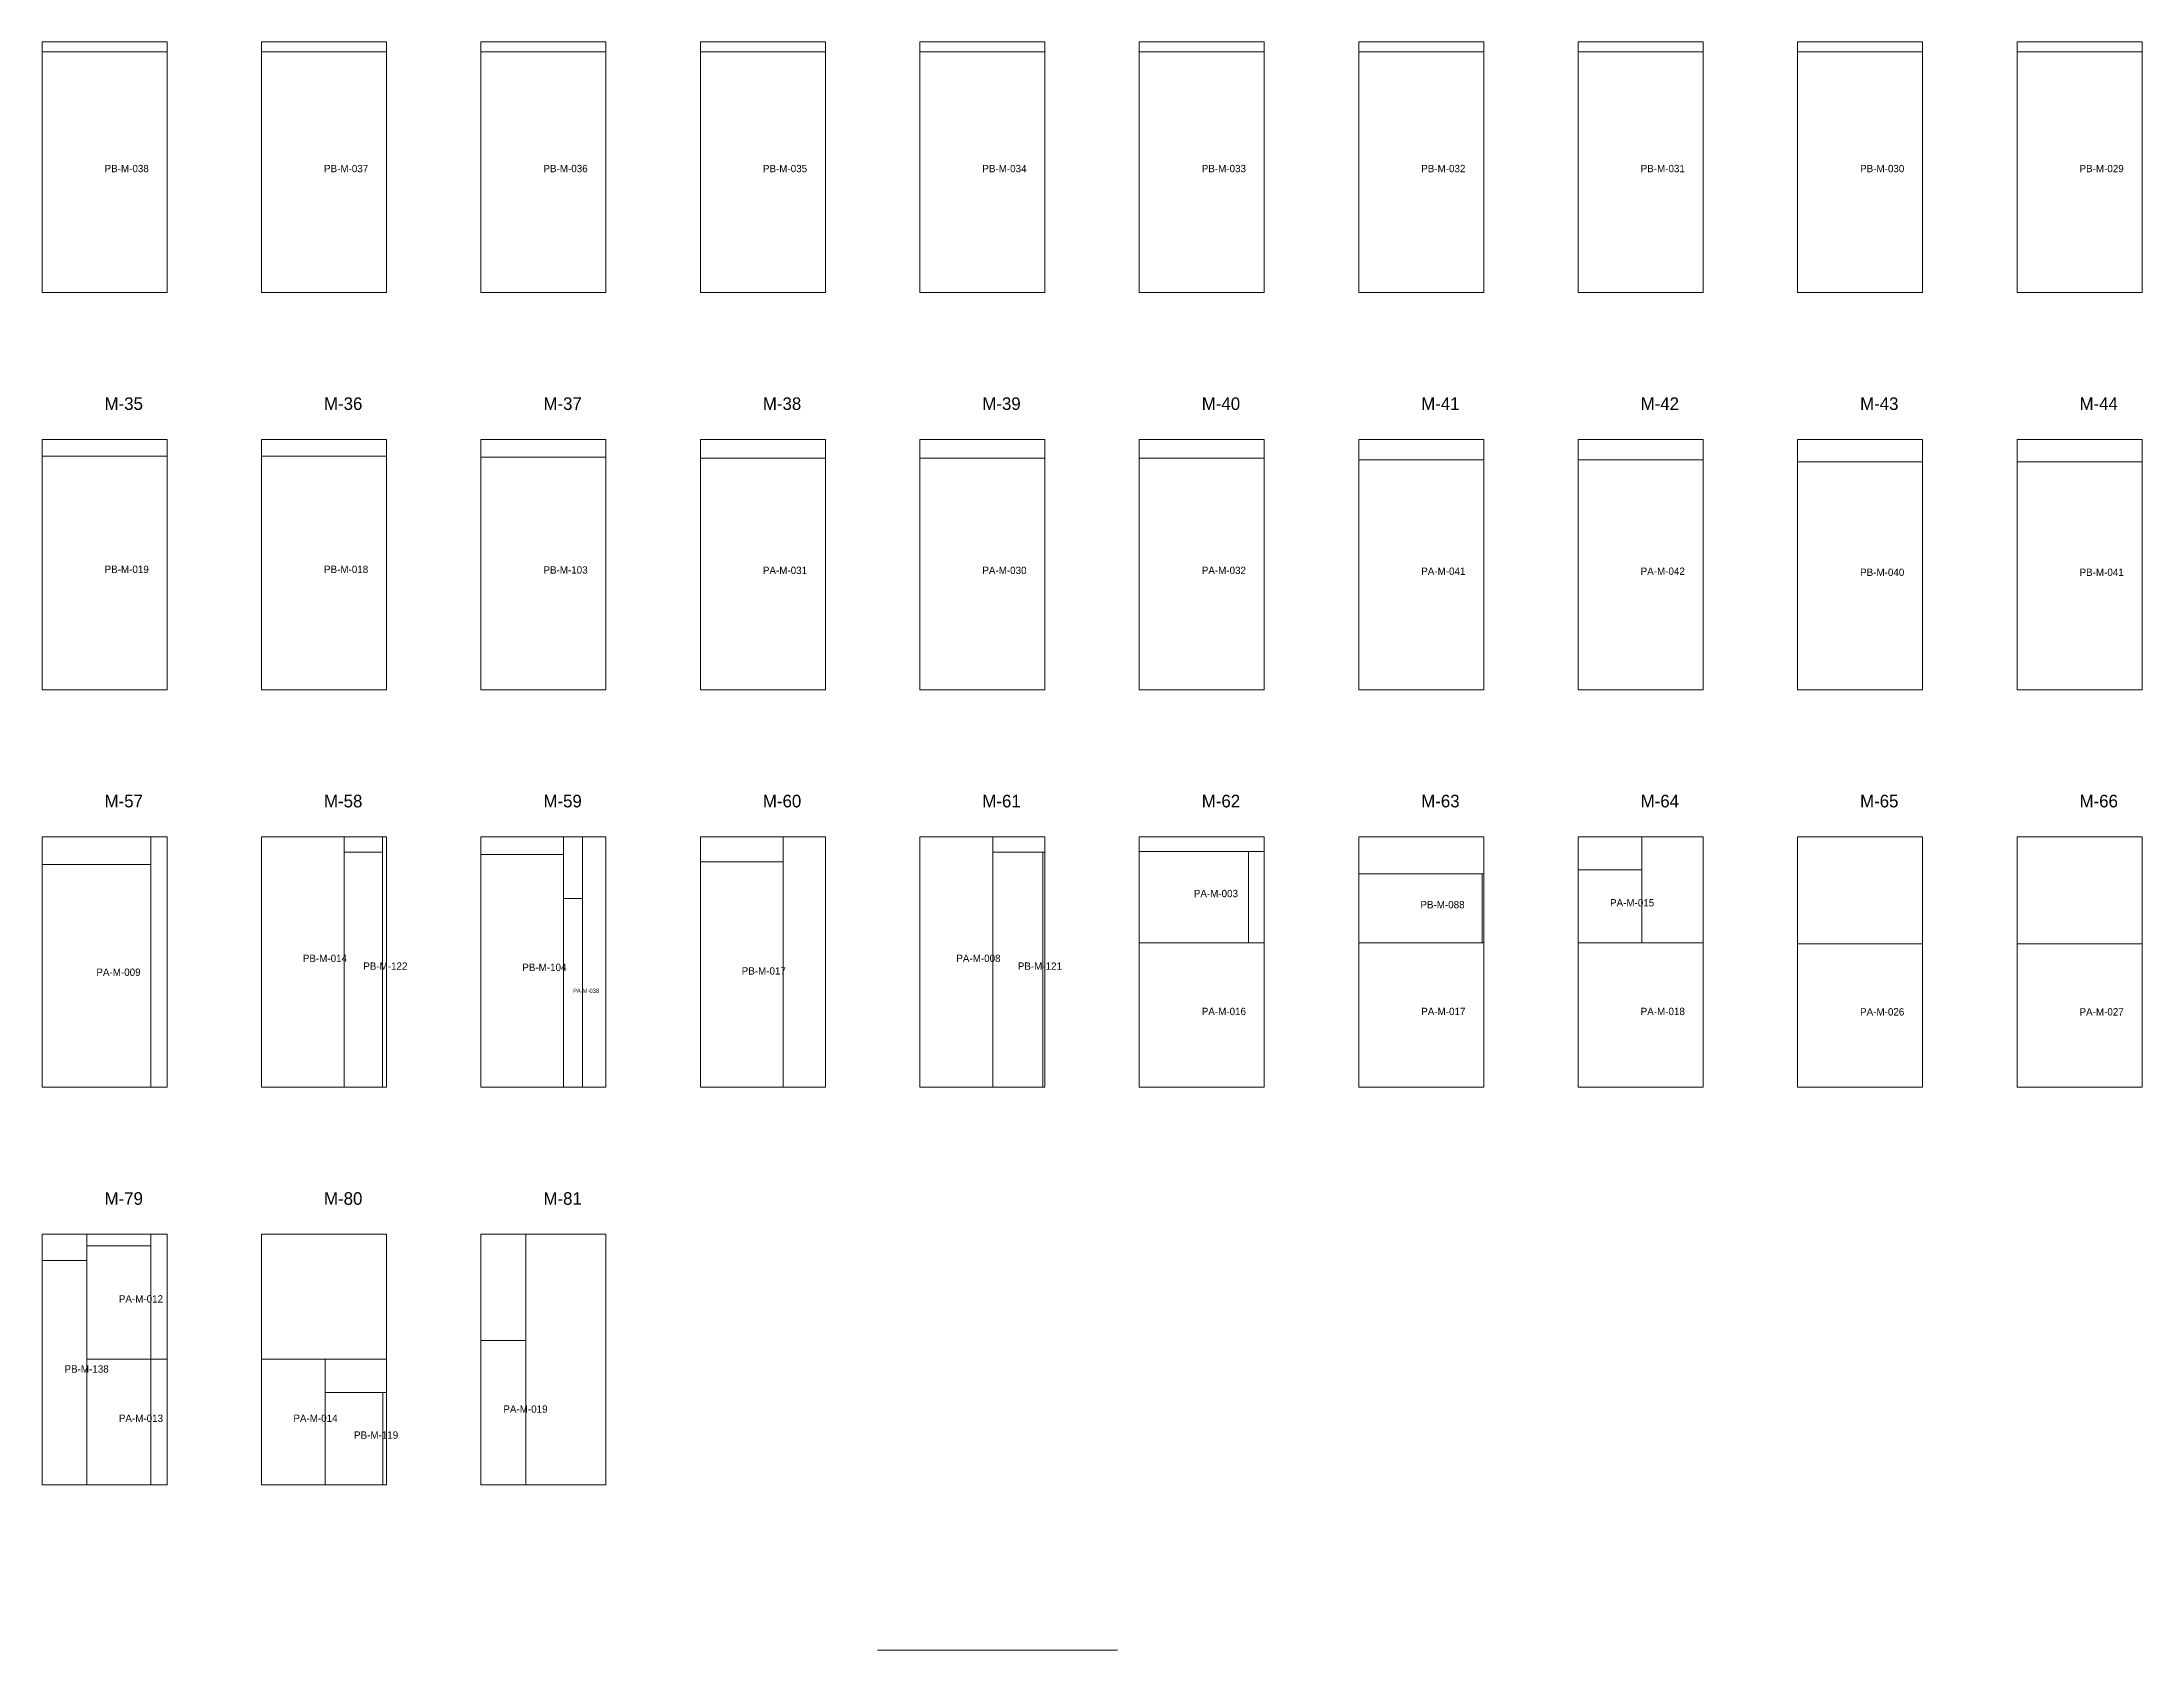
# Model space of a CAD drawing. Header units: metres. Extents: x 489.5 to 518.3, y -112.5 to -80.1.
# Drawn here: x 502.09 to 512.1, y -103.69 to -96.03 of the extents above; entities that cross this region are included whole.
import ezdxf

# ---------------------------------------------------------------- set-up
doc = ezdxf.new("R2010")
doc.units = ezdxf.units.M
for name, color, linetype, lineweight, plot in [('CORTE-DESPERDICIO', 1, 'Continuous', 0, False), ('CORTE-RECORTE', 3, 'Continuous', 0, False), ('CORTE-SOBRANTE', 2, 'Continuous', 0, False), ('CORTE-TEXTO', 5, 'Continuous', 0, False), ('CORTE-TILE', 7, 'Continuous', 0, False), ('ZOCLO', 3, 'Continuous', 0, False)]:
    doc.layers.add(name, color=color, linetype=linetype, lineweight=lineweight, plot=plot)

msp = doc.modelspace()

# ---------------------------------------------------------------- linework, layer by layer
at = {"layer": 'CORTE-DESPERDICIO'}
for points in [[(502.091, -96.078), (502.687, -96.078), (502.687, -96.03), (502.091, -96.03)], [(503.137, -96.078), (503.733, -96.078), (503.733, -96.03), (503.137, -96.03)], [(504.183, -96.078), (504.779, -96.078), (504.779, -96.03), (504.183, -96.03)], [(505.229, -96.078), (505.825, -96.078), (505.825, -96.03), (505.229, -96.03)], [(506.275, -96.078), (506.871, -96.078), (506.871, -96.03), (506.275, -96.03)], [(507.321, -96.078), (507.917, -96.078), (507.917, -96.03), (507.321, -96.03)], [(508.367, -96.078), (508.963, -96.078), (508.963, -96.03), (508.367, -96.03)], [(509.413, -96.078), (510.009, -96.078), (510.009, -96.03), (509.413, -96.03)], [(510.459, -96.078), (511.055, -96.078), (511.055, -96.03), (510.459, -96.03)], [(511.505, -96.078), (512.101, -96.078), (512.101, -96.03), (511.505, -96.03)], [(502.091, -98.004), (502.687, -98.004), (502.687, -97.924), (502.091, -97.924)], [(503.137, -98.004), (503.733, -98.004), (503.733, -97.924), (503.137, -97.924)], [(504.183, -98.009), (504.779, -98.009), (504.779, -97.924), (504.183, -97.924)], [(505.229, -98.014), (505.825, -98.014), (505.825, -97.924), (505.229, -97.924)], [(506.275, -98.014), (506.871, -98.014), (506.871, -97.924), (506.275, -97.924)], [(507.321, -98.014), (507.917, -98.014), (507.917, -97.924), (507.321, -97.924)], [(508.367, -98.022), (508.963, -98.022), (508.963, -97.924), (508.367, -97.924)], [(509.413, -98.022), (510.009, -98.022), (510.009, -97.924), (509.413, -97.924)], [(502.609, -101.012), (502.687, -101.012), (502.687, -99.818), (502.609, -99.818)], [(503.531, -99.892), (503.713, -99.892), (503.713, -99.818), (503.531, -99.818)], [(503.713, -101.012), (503.733, -101.012), (503.733, -99.818), (503.713, -99.818)], [(504.183, -99.903), (504.577, -99.903), (504.577, -99.818), (504.183, -99.818)], [(504.577, -100.112), (504.667, -100.112), (504.667, -99.818), (504.577, -99.818)], [(506.623, -99.892), (506.871, -99.892), (506.871, -99.818), (506.623, -99.818)], [(506.861, -101.012), (506.871, -101.012), (506.871, -99.892), (506.861, -99.892)], [(507.321, -99.888), (507.917, -99.888), (507.917, -99.818), (507.321, -99.818)], [(507.841, -100.324), (507.917, -100.324), (507.917, -99.888), (507.841, -99.888)], [(502.305, -101.768), (502.609, -101.768), (502.609, -101.712), (502.305, -101.712)], [(502.609, -102.308), (502.687, -102.308), (502.687, -101.712), (502.609, -101.712)], [(502.609, -102.906), (502.687, -102.906), (502.687, -102.308), (502.609, -102.308)], [(503.715, -102.906), (503.733, -102.906), (503.733, -102.467), (503.715, -102.467)]]:
    msp.add_lwpolyline(points, close=True, dxfattribs=at)
at = {"layer": 'CORTE-RECORTE'}
for points in [[(502.091, -97.224), (502.687, -97.224), (502.687, -96.078), (502.091, -96.078)], [(503.137, -97.224), (503.733, -97.224), (503.733, -96.078), (503.137, -96.078)], [(504.183, -97.224), (504.779, -97.224), (504.779, -96.078), (504.183, -96.078)], [(505.229, -97.224), (505.825, -97.224), (505.825, -96.078), (505.229, -96.078)], [(506.275, -97.224), (506.871, -97.224), (506.871, -96.078), (506.275, -96.078)], [(507.321, -97.224), (507.917, -97.224), (507.917, -96.078), (507.321, -96.078)], [(508.367, -97.224), (508.963, -97.224), (508.963, -96.078), (508.367, -96.078)], [(509.413, -97.224), (510.009, -97.224), (510.009, -96.078), (509.413, -96.078)], [(510.459, -97.224), (511.055, -97.224), (511.055, -96.078), (510.459, -96.078)], [(511.505, -97.224), (512.101, -97.224), (512.101, -96.078), (511.505, -96.078)], [(502.091, -99.118), (502.687, -99.118), (502.687, -98.004), (502.091, -98.004)], [(503.137, -99.118), (503.733, -99.118), (503.733, -98.004), (503.137, -98.004)], [(504.183, -99.118), (504.779, -99.118), (504.779, -98.009), (504.183, -98.009)], [(505.229, -99.118), (505.825, -99.118), (505.825, -98.014), (505.229, -98.014)], [(506.275, -99.118), (506.871, -99.118), (506.871, -98.014), (506.275, -98.014)], [(507.321, -99.118), (507.917, -99.118), (507.917, -98.014), (507.321, -98.014)], [(508.367, -99.118), (508.963, -99.118), (508.963, -98.022), (508.367, -98.022)], [(509.413, -99.118), (510.009, -99.118), (510.009, -98.022), (509.413, -98.022)], [(510.459, -99.118), (511.055, -99.118), (511.055, -98.032), (510.459, -98.032)], [(511.505, -99.118), (512.101, -99.118), (512.101, -98.032), (511.505, -98.032)], [(503.137, -101.012), (503.531, -101.012), (503.531, -99.818), (503.137, -99.818)], [(503.531, -101.012), (503.713, -101.012), (503.713, -99.892), (503.531, -99.892)], [(506.275, -101.012), (506.623, -101.012), (506.623, -99.818), (506.275, -99.818)], [(506.623, -101.012), (506.861, -101.012), (506.861, -99.892), (506.623, -99.892)], [(507.321, -100.324), (507.841, -100.324), (507.841, -99.888), (507.321, -99.888)], [(502.091, -101.012), (502.609, -101.012), (502.609, -99.95), (502.091, -99.95)], [(504.183, -101.012), (504.577, -101.012), (504.577, -99.903), (504.183, -99.903)], [(505.229, -101.012), (505.623, -101.012), (505.623, -99.938), (505.229, -99.938)], [(508.367, -100.324), (508.956, -100.324), (508.956, -99.994), (508.367, -99.994)], [(509.413, -100.324), (509.717, -100.324), (509.717, -99.976), (509.413, -99.976)], [(504.577, -101.012), (504.667, -101.012), (504.667, -100.112), (504.577, -100.112)], [(507.321, -101.012), (507.917, -101.012), (507.917, -100.324), (507.321, -100.324)], [(508.367, -101.012), (508.963, -101.012), (508.963, -100.324), (508.367, -100.324)], [(509.413, -101.012), (510.009, -101.012), (510.009, -100.324), (509.413, -100.324)], [(510.459, -101.012), (511.055, -101.012), (511.055, -100.328), (510.459, -100.328)], [(511.505, -101.012), (512.101, -101.012), (512.101, -100.328), (511.505, -100.328)], [(502.305, -102.308), (502.609, -102.308), (502.609, -101.768), (502.305, -101.768)], [(502.091, -102.906), (502.305, -102.906), (502.305, -101.838), (502.091, -101.838)], [(504.183, -102.906), (504.397, -102.906), (504.397, -102.219), (504.183, -102.219)], [(502.305, -102.906), (502.609, -102.906), (502.609, -102.308), (502.305, -102.308)], [(503.137, -102.906), (503.441, -102.906), (503.441, -102.308), (503.137, -102.308)], [(503.441, -102.906), (503.715, -102.906), (503.715, -102.467), (503.441, -102.467)]]:
    msp.add_lwpolyline(points, close=True, dxfattribs=at)
at = {"layer": 'CORTE-SOBRANTE'}
for points in [[(510.459, -98.032), (511.055, -98.032), (511.055, -97.924), (510.459, -97.924)], [(511.505, -98.032), (512.101, -98.032), (512.101, -97.924), (511.505, -97.924)], [(502.091, -99.95), (502.609, -99.95), (502.609, -99.818), (502.091, -99.818)], [(504.667, -101.012), (504.779, -101.012), (504.779, -99.818), (504.667, -99.818)], [(505.229, -99.938), (505.623, -99.938), (505.623, -99.818), (505.229, -99.818)], [(505.623, -101.012), (505.825, -101.012), (505.825, -99.818), (505.623, -99.818)], [(508.367, -99.994), (508.963, -99.994), (508.963, -99.818), (508.367, -99.818)], [(509.413, -99.976), (509.717, -99.976), (509.717, -99.818), (509.413, -99.818)], [(509.717, -100.324), (510.009, -100.324), (510.009, -99.818), (509.717, -99.818)], [(510.459, -100.328), (511.055, -100.328), (511.055, -99.818), (510.459, -99.818)], [(511.505, -100.328), (512.101, -100.328), (512.101, -99.818), (511.505, -99.818)], [(502.091, -101.838), (502.305, -101.838), (502.305, -101.712), (502.091, -101.712)], [(503.137, -102.308), (503.733, -102.308), (503.733, -101.712), (503.137, -101.712)], [(504.183, -102.219), (504.397, -102.219), (504.397, -101.712), (504.183, -101.712)], [(504.397, -102.906), (504.779, -102.906), (504.779, -101.712), (504.397, -101.712)], [(503.441, -102.467), (503.733, -102.467), (503.733, -102.308), (503.441, -102.308)]]:
    msp.add_lwpolyline(points, close=True, dxfattribs=at)
at = {"layer": 'CORTE-TILE'}
for points in [[(502.091, -97.224), (502.687, -97.224), (502.687, -96.03), (502.091, -96.03)], [(503.137, -97.224), (503.733, -97.224), (503.733, -96.03), (503.137, -96.03)], [(504.183, -97.224), (504.779, -97.224), (504.779, -96.03), (504.183, -96.03)], [(505.229, -97.224), (505.825, -97.224), (505.825, -96.03), (505.229, -96.03)], [(506.275, -97.224), (506.871, -97.224), (506.871, -96.03), (506.275, -96.03)], [(507.321, -97.224), (507.917, -97.224), (507.917, -96.03), (507.321, -96.03)], [(508.367, -97.224), (508.963, -97.224), (508.963, -96.03), (508.367, -96.03)], [(509.413, -97.224), (510.009, -97.224), (510.009, -96.03), (509.413, -96.03)], [(510.459, -97.224), (511.055, -97.224), (511.055, -96.03), (510.459, -96.03)], [(511.505, -97.224), (512.101, -97.224), (512.101, -96.03), (511.505, -96.03)], [(502.091, -99.118), (502.687, -99.118), (502.687, -97.924), (502.091, -97.924)], [(503.137, -99.118), (503.733, -99.118), (503.733, -97.924), (503.137, -97.924)], [(504.183, -99.118), (504.779, -99.118), (504.779, -97.924), (504.183, -97.924)], [(505.229, -99.118), (505.825, -99.118), (505.825, -97.924), (505.229, -97.924)], [(506.275, -99.118), (506.871, -99.118), (506.871, -97.924), (506.275, -97.924)], [(507.321, -99.118), (507.917, -99.118), (507.917, -97.924), (507.321, -97.924)], [(508.367, -99.118), (508.963, -99.118), (508.963, -97.924), (508.367, -97.924)], [(509.413, -99.118), (510.009, -99.118), (510.009, -97.924), (509.413, -97.924)], [(510.459, -99.118), (511.055, -99.118), (511.055, -97.924), (510.459, -97.924)], [(511.505, -99.118), (512.101, -99.118), (512.101, -97.924), (511.505, -97.924)], [(502.091, -101.012), (502.687, -101.012), (502.687, -99.818), (502.091, -99.818)], [(503.137, -101.012), (503.733, -101.012), (503.733, -99.818), (503.137, -99.818)], [(504.183, -101.012), (504.779, -101.012), (504.779, -99.818), (504.183, -99.818)], [(505.229, -101.012), (505.825, -101.012), (505.825, -99.818), (505.229, -99.818)], [(506.275, -101.012), (506.871, -101.012), (506.871, -99.818), (506.275, -99.818)], [(507.321, -101.012), (507.917, -101.012), (507.917, -99.818), (507.321, -99.818)], [(508.367, -101.012), (508.963, -101.012), (508.963, -99.818), (508.367, -99.818)], [(509.413, -101.012), (510.009, -101.012), (510.009, -99.818), (509.413, -99.818)], [(510.459, -101.012), (511.055, -101.012), (511.055, -99.818), (510.459, -99.818)], [(511.505, -101.012), (512.101, -101.012), (512.101, -99.818), (511.505, -99.818)], [(502.091, -102.906), (502.687, -102.906), (502.687, -101.712), (502.091, -101.712)], [(503.137, -102.906), (503.733, -102.906), (503.733, -101.712), (503.137, -101.712)], [(504.183, -102.906), (504.779, -102.906), (504.779, -101.712), (504.183, -101.712)]]:
    msp.add_lwpolyline(points, close=True, dxfattribs=at)
at = {"layer": 'ZOCLO'}
msp.add_line((506.073, -103.694), (507.217, -103.694), dxfattribs=at)

# ---------------------------------------------------------------- texts
at = {"layer": 'CORTE-TEXTO'}
for s, height, p in [('PB-M-038', 0.035, (502.389, -96.651)), ('PB-M-037', 0.035, (503.435, -96.651)), ('PB-M-036', 0.035, (504.481, -96.651)), ('PB-M-035', 0.035, (505.527, -96.651)), ('PB-M-034', 0.035, (506.573, -96.651)), ('PB-M-033', 0.035, (507.619, -96.651)), ('PB-M-032', 0.035, (508.665, -96.651)), ('PB-M-031', 0.035, (509.711, -96.651)), ('PB-M-030', 0.035, (510.757, -96.651)), ('PB-M-029', 0.035, (511.803, -96.651)), ('M-35', 0.06, (502.389, -97.784)), ('M-36', 0.06, (503.435, -97.784)), ('M-37', 0.06, (504.481, -97.784)), ('M-38', 0.06, (505.527, -97.784)), ('M-39', 0.06, (506.573, -97.784)), ('M-40', 0.06, (507.619, -97.784)), ('M-41', 0.06, (508.665, -97.784)), ('M-42', 0.06, (509.711, -97.784)), ('M-43', 0.06, (510.757, -97.784)), ('M-44', 0.06, (511.803, -97.784)), ('PB-M-019', 0.035, (502.389, -98.561)), ('PB-M-018', 0.035, (503.435, -98.561)), ('PB-M-103', 0.035, (504.481, -98.564)), ('PA-M-031', 0.035, (505.527, -98.566)), ('PA-M-030', 0.035, (506.573, -98.566)), ('PA-M-032', 0.035, (507.619, -98.566)), ('PA-M-041', 0.035, (508.665, -98.57)), ('PA-M-042', 0.035, (509.711, -98.57)), ('PB-M-040', 0.035, (510.757, -98.575)), ('PB-M-041', 0.035, (511.803, -98.575)), ('M-57', 0.06, (502.389, -99.678)), ('M-58', 0.06, (503.435, -99.678)), ('M-59', 0.06, (504.481, -99.678)), ('M-60', 0.06, (505.527, -99.678)), ('M-61', 0.06, (506.573, -99.678)), ('M-62', 0.06, (507.619, -99.678)), ('M-63', 0.06, (508.665, -99.678)), ('M-64', 0.06, (509.711, -99.678)), ('M-65', 0.06, (510.757, -99.678)), ('M-66', 0.06, (511.803, -99.678)), ('PA-M-003', 0.035, (507.581, -100.106)), ('PB-M-088', 0.035, (508.661, -100.159)), ('PA-M-015', 0.035, (509.565, -100.15)), ('PB-M-014', 0.035, (503.334, -100.415)), ('PA-M-008', 0.035, (506.449, -100.415)), ('PA-M-009', 0.035, (502.35, -100.481)), ('PB-M-122', 0.035, (503.622, -100.452)), ('PB-M-104', 0.035, (504.38, -100.458)), ('PB-M-017', 0.035, (505.426, -100.475)), ('PB-M-121', 0.035, (506.742, -100.452)), ('PA-M-038', 0.02, (504.622, -100.562)), ('PA-M-016', 0.035, (507.619, -100.668)), ('PA-M-017', 0.035, (508.665, -100.668)), ('PA-M-018', 0.035, (509.711, -100.668)), ('PA-M-026', 0.035, (510.757, -100.67)), ('PA-M-027', 0.035, (511.803, -100.67)), ('M-79', 0.06, (502.389, -101.572)), ('M-80', 0.06, (503.435, -101.572)), ('M-81', 0.06, (504.481, -101.572)), ('PA-M-012', 0.035, (502.457, -102.038)), ('PB-M-138', 0.035, (502.198, -102.372)), ('PA-M-013', 0.035, (502.457, -102.607)), ('PA-M-014', 0.035, (503.289, -102.607)), ('PA-M-019', 0.035, (504.29, -102.563)), ('PB-M-119', 0.035, (503.578, -102.687))]:
    msp.add_text(s, height=height, dxfattribs=at).set_placement(p)

doc.saveas('drawing.dxf')
